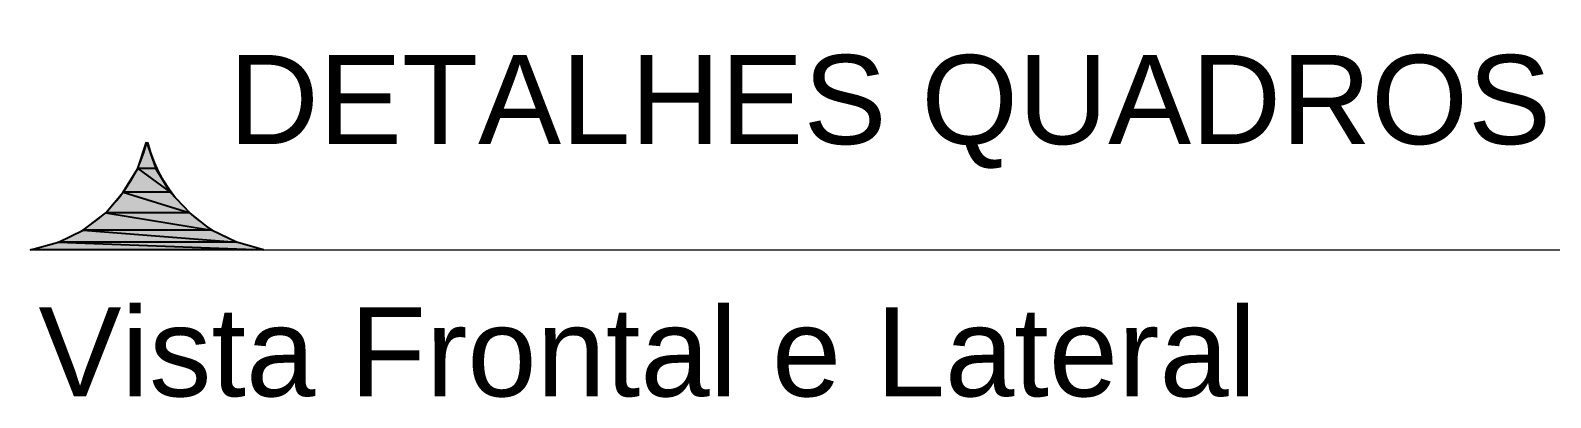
# Model space of a CAD drawing. Header units: millimetres. Extents: x 40 to 176, y -32 to 59.
# Drawn here: x 100.793 to 104.483, y -8.124 to -7.232 of the extents above; entities that cross this region are included whole.
import ezdxf

# ---------------------------------------------------------------- set-up
doc = ezdxf.new("R2010")
doc.units = ezdxf.units.MM
doc.layers.add('15 - Quadro de medição', color=6, linetype='Continuous')
doc.styles.add('Arial0', font='arial.ttf', dxfattribs={"height": 3.14658})

msp = doc.modelspace()

# ---------------------------------------------------------------- hatches: boundary and pattern name
at = {"layer": '15 - Quadro de medição', "true_color": 0x000005}
msp.add_hatch(color=5, dxfattribs=at).paths.add_polyline_path([(101.075, -7.5038), (101.0973, -7.5681), (101.054, -7.5681)])
h = msp.add_hatch(color=5, dxfattribs=at)
h.paths.add_polyline_path([(101.0973, -7.5681), (101.054, -7.5681), (101.1323, -7.6253)])
h.paths.add_polyline_path([(101.054, -7.5681), (101.1323, -7.6253), (101.0177, -7.6253)])
h = msp.add_hatch(color=5, dxfattribs=at)
h.paths.add_polyline_path([(101.1323, -7.6253), (101.0177, -7.6253), (101.1797, -7.6756)])
h.paths.add_polyline_path([(101.0177, -7.6253), (101.1797, -7.6756), (100.9758, -7.6756)])
h = msp.add_hatch(color=5, dxfattribs=at)
h.paths.add_polyline_path([(101.1797, -7.6756), (100.9758, -7.6756), (101.2328, -7.7175)])
h.paths.add_polyline_path([(100.9758, -7.6756), (101.2328, -7.7175), (100.9213, -7.7175)])
h = msp.add_hatch(color=5, dxfattribs=at)
h.paths.add_polyline_path([(101.2929, -7.7468), (100.8613, -7.7468), (101.3585, -7.765)])
h.paths.add_polyline_path([(100.8613, -7.7468), (101.3585, -7.765), (100.7928, -7.765)])
h = msp.add_hatch(color=5, dxfattribs=at)
h.paths.add_polyline_path([(101.2328, -7.7175), (100.9213, -7.7175), (101.2929, -7.7468)])
h.paths.add_polyline_path([(100.9213, -7.7175), (101.2929, -7.7468), (100.8613, -7.7468)])

# ---------------------------------------------------------------- linework, layer by layer
at = {"layer": '15 - Quadro de medição', "color": 5, "linetype": 'Continuous', "lineweight": -2, "true_color": 0x000005}
for points in [[(101.075, -7.5038), (101.0973, -7.5681), (101.054, -7.5681)], [(101.054, -7.5681), (101.1323, -7.6253), (101.0177, -7.6253)], [(101.0973, -7.5681), (101.054, -7.5681), (101.1323, -7.6253)], [(101.0177, -7.6253), (101.1797, -7.6756), (100.9758, -7.6756)], [(101.1323, -7.6253), (101.0177, -7.6253), (101.1797, -7.6756)], [(100.9758, -7.6756), (101.2328, -7.7175), (100.9213, -7.7175)], [(101.1797, -7.6756), (100.9758, -7.6756), (101.2328, -7.7175)], [(100.8613, -7.7468), (101.3585, -7.765), (100.7928, -7.765)], [(100.9213, -7.7175), (101.2929, -7.7468), (100.8613, -7.7468)], [(101.2929, -7.7468), (100.8613, -7.7468), (101.3585, -7.765)], [(101.2328, -7.7175), (100.9213, -7.7175), (101.2929, -7.7468)]]:
    msp.add_lwpolyline(points, close=True, dxfattribs=at)
at = {"layer": '15 - Quadro de medição', "color": 5, "linetype": 'Continuous', "lineweight": 20, "true_color": 0x000005}
msp.add_lwpolyline([(100.7928, -7.765), (107.1858, -7.765), (107.1858, -7.765)], dxfattribs=at)
for points in [[(100.7956, -7.7636), (100.9325, -7.7399), (101.0429, -7.6379), (101.0764, -7.5038)], [(101.0778, -7.5038), (101.1113, -7.6379), (101.2217, -7.7399), (101.3585, -7.7636)]]:
    msp.add_open_spline(points, degree=3, dxfattribs=at)

# ---------------------------------------------------------------- texts
at = {"layer": '15 - Quadro de medição', "color": 7, "true_color": 0x000007, "style": 'Arial0'}
for s, height, p in [('DETALHES QUADROS DE MEDIÇÃO', 0.216506, (101.2747, -7.5086)), ('Vista Frontal e Lateral', 0.216363, (100.8124, -8.1212))]:
    msp.add_text(s, height=height, dxfattribs=at).set_placement(p)

doc.saveas('drawing.dxf')
